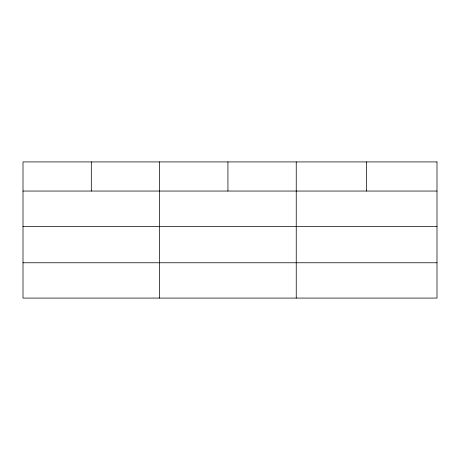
<?xml version="1.0" encoding="UTF-8"?>
<svg xmlns="http://www.w3.org/2000/svg" width="460" height="460" viewBox="0 0 460 460"><rect width="100%" height="100%" fill="white"/><g stroke="black" fill="none" stroke-linecap="round" stroke-linejoin="round"><path stroke-width="0.69" d="M23 191.049L437 191.049M23 226.366L437 226.366M23 262.763L437 262.763M366.62 161.92L366.62 191.049M296.24 161.92L296.24 298.08M227.93 161.92L227.93 191.049M159.62 161.92L159.62 298.08M91.31 161.92L91.31 191.049M437 161.92L23 161.92L23 298.08L437 298.08L437 161.92"/></g></svg>
